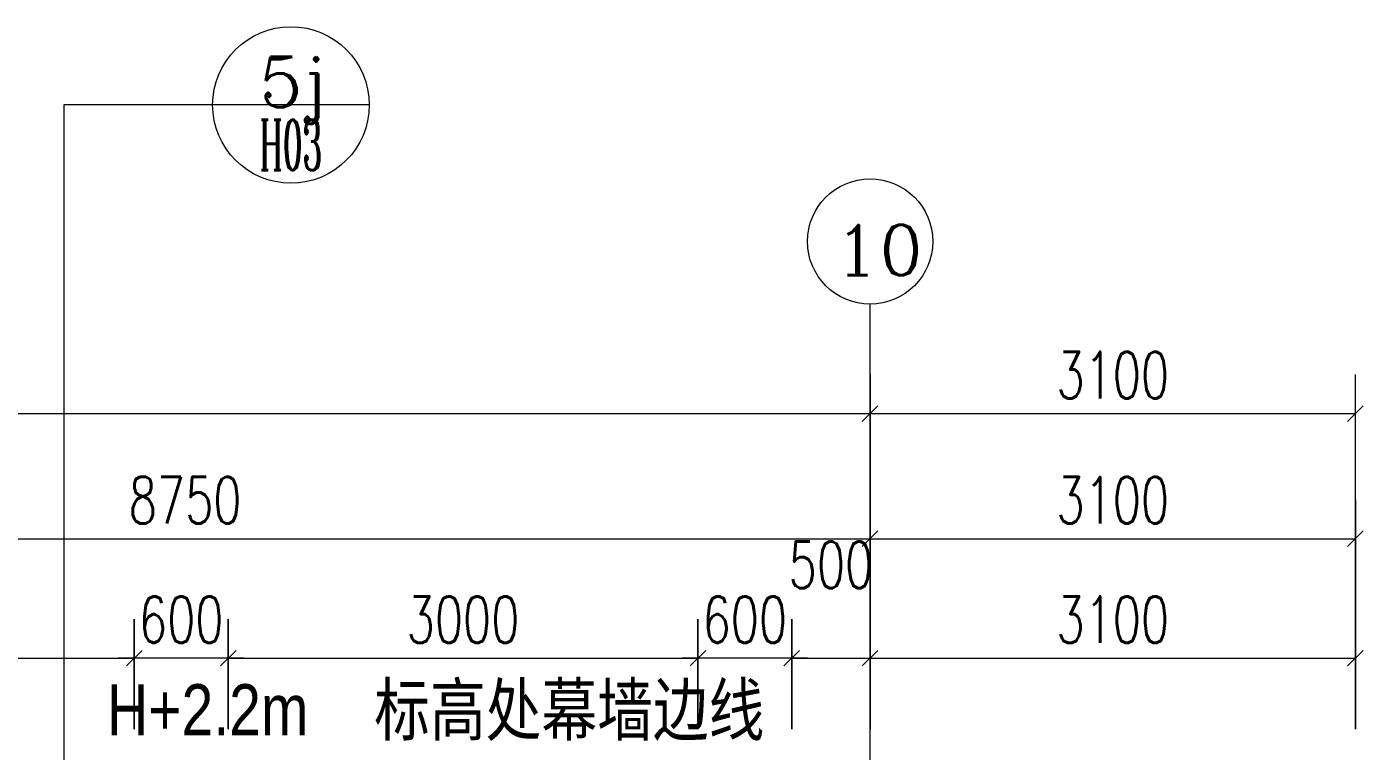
# Model space of a CAD drawing. Header units: millimetres. Extents: x 8533 to 398112, y -117646 to 105276.
# Drawn here: x 118736 to 127273, y 75923 to 80554 of the extents above; entities that cross this region are included whole.
import ezdxf

# ---------------------------------------------------------------- set-up
doc = ezdxf.new("R2010")
doc.units = ezdxf.units.MM
for name, color, linetype, lineweight in [('A-D0TE-BF$0$A-Axis', 3, 'Continuous', 13), ('A-D0TE-BF$0$A-Axis-TEXT', 7, 'Continuous', 13), ('A-DIM-TF$0$A-Dims', 140, 'Continuous', 13), ('A-Iden-10F$0$A-Dims-IDEN', 13, 'Continuous', 13), ('A-PMDT-10F$0$A-Dims-IDEN', 13, 'Continuous', 13), ('塔楼建筑图10F_dwg', 8, 'Continuous', 13)]:
    doc.layers.add(name, color=color, linetype=linetype, lineweight=lineweight)
doc.styles.add('Arial_5', font='arial.ttf', dxfattribs={"width": 0.8, "height": 326.200771})
doc.styles.add('Complex_15', font='complex_.ttf', dxfattribs={"width": 1.009615, "height": 321.993789})
doc.styles.add('Complex_16', font='complex_.ttf', dxfattribs={"width": 0.452586, "height": 321.993789})
doc.styles.add('Complex_21', font='complex_.ttf', dxfattribs={"width": 1.034483, "height": 321.138913})
doc.styles.add('Simplex', font='simplex_.ttf', dxfattribs={"width": 0.705882, "height": 297.5})

# ---------------------------------------------------------------- blocks, each defined once
blk = doc.blocks.new('塔楼建筑图10F_dwg__AXISO-1959633-10F_ARC_46_000_')
at = {"layer": 'A-D0TE-BF$0$A-Axis'}
blk.add_circle((0, 0), 0.5, dxfattribs=at)
blk = doc.blocks.new('塔楼建筑图10F_dwg_A-D0TE-BF$0$_ArchTick-1959634-10F_ARC_46_000_')
at = {"layer": 'A-D0TE-BF$0$A-Axis'}
blk.add_line((-0.5, -0.5), (0.5, 0.5), dxfattribs=at)
blk = doc.blocks.new('塔楼建筑图10F_dwg_A-D0TE-BF-1959636-10F_ARC_46_000_')
at = {"layer": 'A-D0TE-BF$0$A-Axis'}
for p, q in [((37000, 12239.4), (37000, 15239.4)), ((0, 14539.4), (37000, 14539.4))]:
    blk.add_line(p, q, dxfattribs=at)
at = {"layer": 'A-D0TE-BF$0$A-Axis', "flags": 128}
for points in [[(37000, 13989.4), (37000, 12539.4), (37000, 14789.4)], [(0, 13739.4), (8750, 13739.4), (10500, 13739.4), (13450, 13739.4), (16450, 13739.4), (20550, 13739.4), (23550, 13739.4), (26600, 13739.4), (28250, 13739.4), (37000, 13739.4)]]:
    blk.add_lwpolyline(points, dxfattribs=at)
for name, p, xscale, yscale, zscale in [('塔楼建筑图10F_dwg__AXISO-1959633-10F_ARC_46_000_', (37000, 15639.4), 800, 800, 800), ('塔楼建筑图10F_dwg_A-D0TE-BF$0$_ArchTick-1959634-10F_ARC_46_000_', (37000, 14539.4), 100, 100, 100), ('塔楼建筑图10F_dwg_A-D0TE-BF$0$_ArchTick-1959634-10F_ARC_46_000_', (37000, 13739.4), 100, 100, 100)]:
    blk.add_blockref(name, p, dxfattribs=dict(xscale=xscale, yscale=yscale, zscale=zscale))
at = {"layer": 'A-D0TE-BF$0$A-Axis', "color": 7, "insert": (32625, 14134.3), "char_height": 297.5, "width": 917.896, "attachment_point": 2, "line_spacing_factor": 1.125731, "style": 'Simplex'}
blk.add_mtext('8750', dxfattribs=at)
at = {"layer": 'A-D0TE-BF$0$A-Axis-TEXT', "insert": (36770.6, 15745.6), "char_height": 321.14, "width": 660.427, "attachment_point": 1, "line_spacing_factor": 1.141342, "style": 'Complex_21'}
blk.add_mtext('10', dxfattribs=at)
blk = doc.blocks.new('塔楼建筑图10F_dwg_A-DIM-TF$0$_ArchTick-1959677-10F_ARC_46_000_')
at = {"layer": 'A-DIM-TF$0$A-Dims'}
blk.add_line((-0.5, -0.5), (0.5, 0.5), dxfattribs=at)
blk = doc.blocks.new('塔楼建筑图10F_dwg_A-DIM-TF-1959678-10F_ARC_46_000_')
at = {"layer": 'A-DIM-TF$0$A-Dims'}
for p, q in [((40100, 12522.6), (40100, 14789.4)), ((37000, 14539.4), (40100, 14539.4)), ((37000, 13739.4), (40100, 13739.4))]:
    blk.add_line(p, q, dxfattribs=at)
at = {"layer": 'A-DIM-TF$0$A-Dims', "flags": 128}
for points in [[(37000, 14789.4), (37000, 12522.6), (37000, 13989.4)], [(40100, 13989.4), (40100, 12522.6), (40100, 13226.4)], [(29350, 12976.4), (29250, 12976.4), (32300, 12976.4)], [(32900, 12976.4), (32300, 12976.4), (32200, 12976.4)], [(33000, 12976.4), (32900, 12976.4), (35900, 12976.4)], [(36500, 12976.4), (35900, 12976.4), (35800, 12976.4)], [(36600, 12976.4), (36500, 12976.4), (37000, 12976.4), (40100, 12976.4)]]:
    blk.add_lwpolyline(points, dxfattribs=at)
for points in [[(32300, 13226.4), (32300, 12522.6)], [(32900, 13226.4), (32900, 12522.6)], [(35900, 13226.4), (35900, 12522.6)], [(36500, 13226.4), (36500, 12522.6)], [(37000, 13226.4), (37000, 12522.6)]]:
    blk.add_lwpolyline(points, close=True, dxfattribs=at)
at = {"xscale": 100, "yscale": 100, "zscale": 100, "rotation": 180}
for p in [(37000, 14539.4), (37000, 13739.4), (32900, 12976.4), (32900, 12976.4), (36500, 12976.4), (36500, 12976.4), (37000, 12976.4)]:
    blk.add_blockref('塔楼建筑图10F_dwg_A-DIM-TF$0$_ArchTick-1959677-10F_ARC_46_000_', p, dxfattribs=at)
at = {"xscale": 100, "yscale": 100, "zscale": 100}
for p in [(40100, 14539.4), (40100, 13739.4), (32300, 12976.4), (32300, 12976.4), (35900, 12976.4), (35900, 12976.4), (37000, 12976.4), (40100, 12976.4)]:
    blk.add_blockref('塔楼建筑图10F_dwg_A-DIM-TF$0$_ArchTick-1959677-10F_ARC_46_000_', p, dxfattribs=at)
at = {"layer": 'A-DIM-TF$0$A-Dims', "color": 7, "char_height": 297.5, "attachment_point": 2, "line_spacing_factor": 1.125731, "style": 'Simplex'}
for s, insert, width in [('3100', (38550, 14934.3), 871.284), ('3100', (38550, 14134.3), 871.284), ('500', (36750, 13721.3), 688.422), ('600', (32600, 13371.3), 688.422), ('3000', (34400, 13371.3), 917.896), ('600', (36200, 13371.3), 688.422), ('3100', (38550, 13371.3), 871.284)]:
    blk.add_mtext(s, dxfattribs=dict(at, insert=insert, width=width))
blk = doc.blocks.new('塔楼建筑图10F_dwg_A-Iden-10F-1959679-10F_ARC_46_000_')
at = {"layer": 'A-Iden-10F$0$A-Dims-IDEN', "flags": 128}
blk.add_lwpolyline([(33800.9, 16511.9), (32800.9, 16511.9), (31850, 16511.9), (31850, 10372.4)], dxfattribs=at)
at = {"layer": 'A-Iden-10F$0$A-Dims-IDEN'}
blk.add_circle((33300.9, 16511.9), 500, dxfattribs=at)
at = {"layer": 'A-Iden-10F$0$A-Dims-IDEN', "color": 7, "char_height": 321.99, "attachment_point": 1, "line_spacing_factor": 1.141342}
for s, insert, width, style in [('5j', (33099.6, 16819.7), 572.596, 'Complex_15'), ('H03', (33099.6, 16417.2), 521.958, 'Complex_16')]:
    blk.add_mtext(s, dxfattribs=dict(at, insert=insert, width=width, style=style))
blk = doc.blocks.new('塔楼建筑图10F_dwg-1947859-10F_ARC_46_000_')
for name in ['塔楼建筑图10F_dwg_A-Iden-10F-1959679-10F_ARC_46_000_', '塔楼建筑图10F_dwg_A-D0TE-BF-1959636-10F_ARC_46_000_', '塔楼建筑图10F_dwg_A-DIM-TF-1959678-10F_ARC_46_000_']:
    blk.add_blockref(name, (7301.7, 35837.5))
at = {"layer": 'A-PMDT-10F$0$A-Dims-IDEN', "color": 7, "char_height": 326.2, "attachment_point": 1, "line_spacing_factor": 0.941778, "style": 'Arial_5'}
for s, insert, width in [('标高处幕墙边线', (41134.5, 48647.6), 3402.419), ('H+2.2m', (39427.9, 48647.6), 1458.179)]:
    blk.add_mtext(s, dxfattribs=dict(at, insert=insert, width=width))

msp = doc.modelspace()

# ---------------------------------------------------------------- block references
at = {"layer": '塔楼建筑图10F_dwg', "color": 7}
msp.add_blockref('塔楼建筑图10F_dwg-1947859-10F_ARC_46_000_', (79821.3, 27704.5), dxfattribs=at)

doc.saveas('drawing.dxf')
